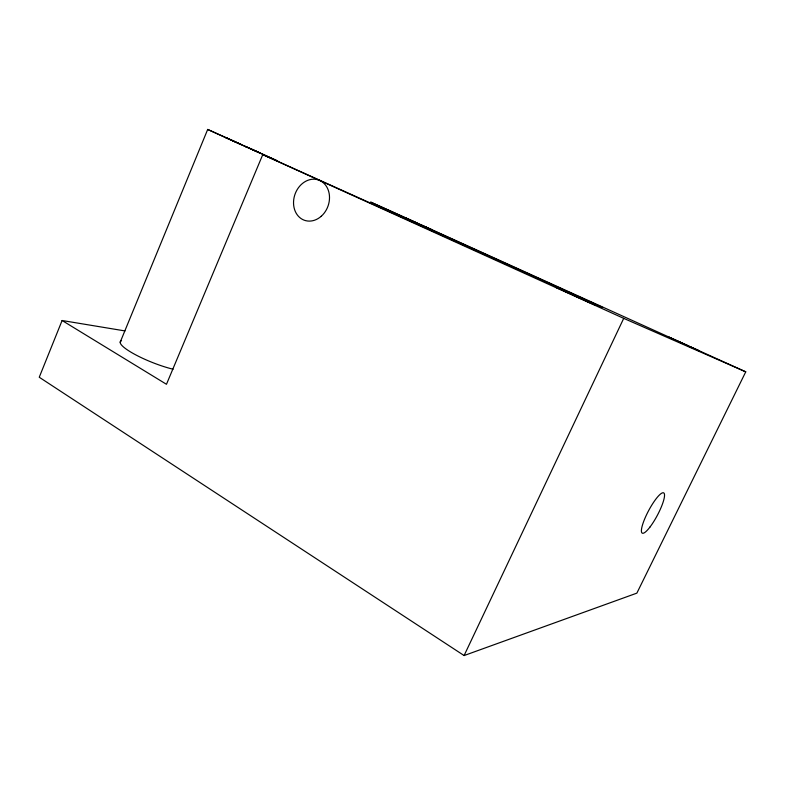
<?xml version="1.0" encoding="UTF-8"?>
<svg xmlns="http://www.w3.org/2000/svg" width="785" height="785" viewBox="0 0 785 785"><rect width="100%" height="100%" fill="white"/><g stroke="black" fill="none" stroke-linecap="round" stroke-linejoin="round"><path stroke-width="1.18" d="M62.103 320.506L39.25 377.242L464.092 655.553L636.861 593.136L745.75 371.835L393.354 212.254L370.618 202.088L602.007 307.259L262.769 154.625L166.469 384.287L62.103 320.506L124.972 330.927M120.183 342.221L207.691 129.446L277.753 161.033L245.95 146.628M464.092 655.553L623.712 318.367L745.75 371.835M416.913 222.989L405.668 217.945L410.624 220.202M420.367 224.618L431.554 229.632L426.451 227.297M241.427 144.587L225.501 137.473L235.706 142.124M244.841 146.245L260.532 153.252L250.268 148.581M237.139 142.831L246.637 147.119M572.353 294.63L555.387 287.045L595.903 305.365L573.492 295.317M687.699 345.606L668.928 337.167L683.853 343.869M684.01 344.026L699.013 350.767L691.3 347.235M240.181 144.136L207.691 129.446M262.769 154.625L623.712 318.367M173.073 369.215A37.621 7.467 21.6 0 1 133.793 353.809A37.621 7.467 21.6 0 1 121.538 340.651M321.242 216.267A21.342 17.535 -70.7 0 0 319.77 180.481A21.342 17.535 -70.7 0 0 293.551 203.698A21.342 17.535 -70.7 0 0 321.242 216.267M649.96 527.069A22.814 4.955 -62 0 0 664.139 493.314A22.814 4.955 -62 0 0 644.799 518.64A22.814 4.955 -62 0 0 649.96 527.069"/></g></svg>
